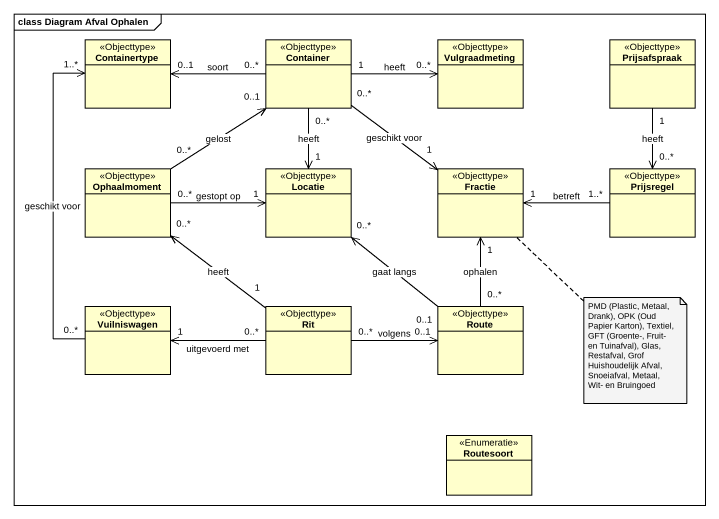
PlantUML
@startuml
mainframe class Diagram Afval Ophalen
hide circle
hide empty members
class Containertype <<Objecttype>>
class Container <<Objecttype>>
class Vulgraadmeting <<Objecttype>>
class Prijsafspraak <<Objecttype>>
class Ophaalmoment <<Objecttype>>
class Locatie <<Objecttype>>
class Fractie <<Objecttype>>
class Prijsregel <<Objecttype>>
class Vuilniswagen <<Objecttype>>
class Rit <<Objecttype>>
class Route <<Objecttype>>
enum Routesoort <<Enumeratie>>
Container "0..*" -left-> "0..1" Containertype : soort
Container "1" -right-> "0..*" Vulgraadmeting : heeft
Container "0..*" --> "1" Locatie : heeft
Container "0..*" --> "1" Fractie : geschikt voor
Prijsafspraak "1" --> "0..*" Prijsregel : heeft
Ophaalmoment "0..*" -up-> "0..1" Container : gelost
Ophaalmoment "0..*" -right-> "1" Locatie : gestopt op
Prijsregel "1..*" -left-> "1" Fractie : betreft
Vuilniswagen "0..*" -up-> "1..*" Containertype : geschikt voor
Rit "1" -up-> "0..*" Ophaalmoment : heeft
Rit "0..*" -left-> "1" Vuilniswagen : uitgevoerd met
Rit "0..*" -right-> "0..1" Route : volgens
Route "0..1" -up-> "0..*" Locatie : gaat langs
Route "0..*" -up-> "1" Fractie : ophalen
note bottom of Fractie : PMD (Plastic, Metaal, Drank), OPK (Oud Papier Karton), Textiel, GFT (Groente-, Fruit- en Tuinafval), Glas, Restafval, Grof Huishoudelijk Afval, Snoeiafval, Metaal, Wit- en Bruingoed
@enduml
